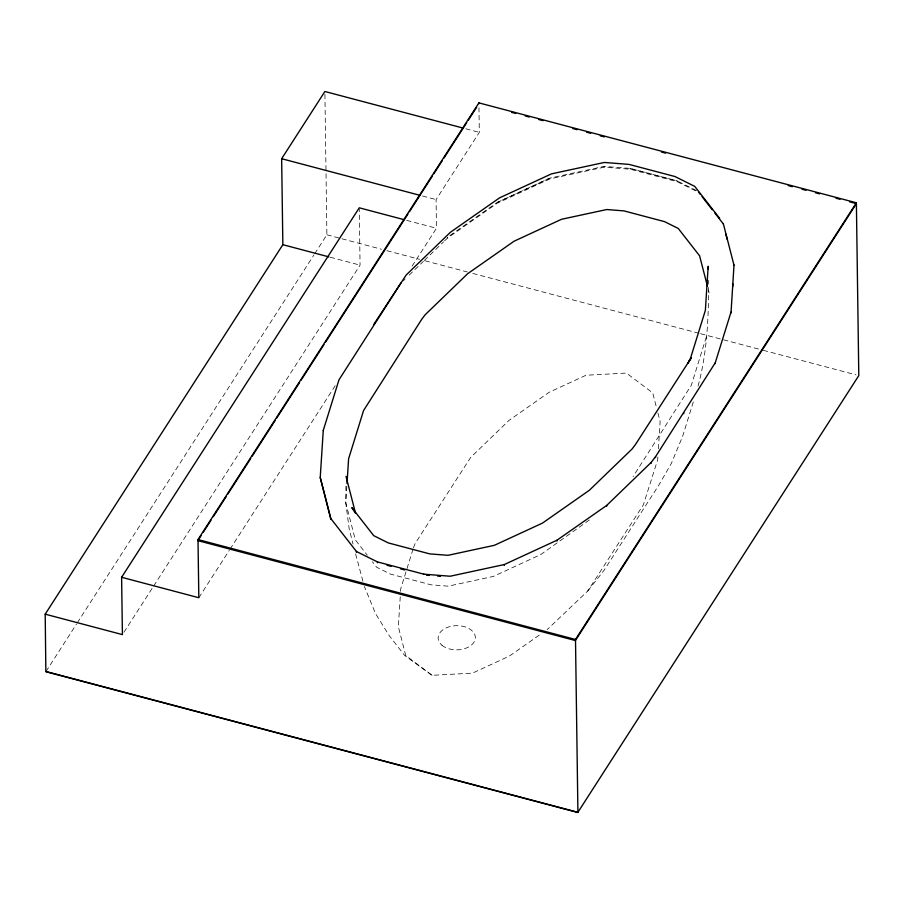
<?xml version="1.0" encoding="UTF-8"?>
<svg xmlns="http://www.w3.org/2000/svg" width="904" height="904" viewBox="0 0 904 904"><rect width="100%" height="100%" fill="white"/><g stroke="black" fill="none" stroke-linecap="round" stroke-linejoin="round"><path stroke-width="0.68" stroke-dasharray="4.52 3.39" d="M345.927 486.126L345.791 502.895L349.215 529.168L353.057 544.038M346.842 486.341L345.791 502.895L355.34 539.88L367.284 555.192M400.246 596.832L398.336 626.777L405.76 655.502L432.033 675.311L472.442 673.152L509.28 656.134L541.417 633.647M400.596 591.397L400.766 588.673L413.049 549.101M657.875 457.006L657.694 459.718L643.388 504.771L587.713 591.046L547.146 629.636M658.394 448.836L660.123 421.626L657.762 412.484M698.057 386.076C707.47 351.769 708.612 315.632 708.691 280.263M413.456 547.779L415.083 543.632L470.747 457.345L509.02 420.371L549.18 392.257L586.029 375.239L626.427 373.081L652.711 392.89L656.417 407.252M706.34 336.932L691.357 385.194L633.082 476.589M693.311 401.918L682.701 436.123L671.378 463.345L658.937 484.962L603.951 570.458L587.713 591.046M46.002 671.491L76.535 624.02M77.292 622.833L313.914 254.973M314.671 253.787L326.886 234.791L326.028 172.98M123.938 632.235L152.878 587.238M153.646 586.052L360.063 265.132L359.283 209.208M412.1 266.138L436.474 228.249L436.078 199.581L479.312 132.368L478.973 107.802M198.823 597.725L229.3 550.355M230.057 549.169L335.938 384.562M403.127 280.941L405.15 278.986M409.196 275.087L423.354 261.403M424.36 260.431L443.581 241.865M444.587 240.882L447.627 237.955L497.279 203.197L549.971 178.868L604.132 167.183L630.235 169.229L677.322 181.749L696.622 191.377M589.34 520.003L540.818 554.514L493.381 576.424L448.203 586.165L431.016 584.82L390.336 574.051L376.663 567.226L372.403 561.757M449.887 235.548L497.268 202.36L549.96 178.031L549.971 178.868M696.566 190.586L677.039 180.845L630.224 168.393L604.098 166.392L549.926 178.077L497.234 202.406L497.279 203.197M630.19 168.438L677.311 180.913L677.322 181.749M465.763 128.786L479.312 132.368M422.53 195.998L436.078 199.581M406.676 220.361L436.474 228.249M326.886 234.791L340.525 238.407M341.893 238.769L381.443 249.233M386.901 250.679L419.625 259.346M425.083 260.793L467.368 271.98M472.826 273.426L699.221 333.35M700.589 333.712L761.959 349.961M763.326 350.323L856.077 374.866M330.265 257.244L360.063 265.132M432.033 675.311L404.732 655.536L389.082 635.478L375.601 613.692L364.346 586.447M362.922 581.249L355.498 553.497M708.465 290.161L709.154 292.806M677.039 180.845L677.051 181.681M630.224 168.393L630.235 169.229M604.121 166.347L604.132 167.183M447.616 237.119L447.627 237.955M324.92 94.298L326.005 171.568M441.92 645.196A18.611 12.091 -0.8 0 0 473.899 642.303A18.611 12.091 -0.8 0 0 454.396 625.794A18.611 12.091 -0.8 0 0 441.92 645.196"/><path stroke-width="1.36" d="M330.887 519.472L320.231 477.606L323.259 430.451M347.023 483.583L348.605 458.769L363.577 410.506L421.852 319.112L425.185 314.739L467.617 273.742L514.116 241.187L561.553 219.276L606.742 209.536L623.929 210.881L664.598 221.649L678.271 228.475L699.594 255.821L707.448 286.206M731.008 312.965L734.003 265.019M732.681 286.647L732.861 283.867M323.236 430.496L338.966 379.838L400.867 283.076M606.618 505.505L651.14 462.464L655.547 456.689L715.256 362.786L730.997 312.129M45.2 614.166L122.413 634.608L121.611 577.283L198.823 597.725L198.01 539.564L478.905 102.875L856.382 202.79L858.8 375.589L577.769 812.504L45.855 671.717L45.2 614.166L282.85 244.69L281.652 158.708L324.886 91.496L463.051 128.063M121.611 577.283L359.261 207.807L403.964 219.638M201.083 535.654L197.886 540.626L575.373 640.54L856.393 203.626L849.59 201.818M203.366 532.094L211.005 520.229M213.287 516.67L226.271 496.499M227.797 494.126L250.69 458.52M252.216 456.147L275.121 420.552M276.647 418.179L299.54 382.573M301.066 380.2L323.971 344.605M325.496 342.232L407.93 214.067M409.455 211.694L432.349 176.088M433.875 173.715L442.271 160.663M443.796 158.29L466.701 122.695M468.227 120.322L476.623 107.271M373.804 324.355L406.246 274.94L450.441 232.249L499.618 197.818L551.53 173.85L604.347 162.46L629.105 164.404L675.028 176.551L694.724 186.382L719.64 218.35M651.117 462.52L651.151 463.3M715.256 362.786L715.267 363.623M46.002 671.491L577.916 812.289L575.498 639.49L856.382 202.79M423.739 574.164L450.135 576.232L504.296 564.548L556.988 540.219L606.652 505.46L606.663 506.296M426.53 575.215L429.31 575.43M437.638 576.085L440.417 576.3M511.619 112.367L515.709 113.441M525.247 115.972L529.337 117.057M538.874 119.577L542.965 120.661M572.944 128.594L577.034 129.679M586.572 132.199L590.662 133.284M600.199 135.815L604.29 136.888M661.525 152.041L665.615 153.126M788.265 185.591L792.345 186.676M801.893 189.196L805.972 190.281M815.521 192.801L819.6 193.885M835.963 198.213L840.042 199.298M281.652 158.708L419.818 195.287M282.85 244.69L328.909 256.883M377.16 561.825L424.01 574.232M386.98 565.26L391.059 566.345M400.596 568.865L404.676 569.949M198.01 539.564L575.498 639.49M320.253 477.549L330.875 518.636L356.402 551.474L377.431 561.904L377.443 562.74M698.679 192.247L700.374 194.428M702.08 196.609L712.273 209.773M714.861 213.005L723.358 223.989M723.381 223.932L733.969 265.075M725.788 234.046L727.166 239.357M346.017 476.351L355.543 513.246L351.837 507.607L373.691 535.643L388.257 542.908L429.716 553.881L448.022 555.316L494.341 545.327L542.445 523.122L589.34 490.284L632.043 449.039L635.501 444.474L691.413 357.566L687.978 363.148L690.407 358.583L705.369 310.377L708.182 266.318L708.284 269.109M683.774 412.812L683.786 413.648M655.547 456.689L655.558 457.526M556.988 540.219L557 541.055M504.296 564.548L504.308 565.384M478.905 102.875L478.917 103.711M356.436 551.429L356.447 552.265"/></g></svg>
